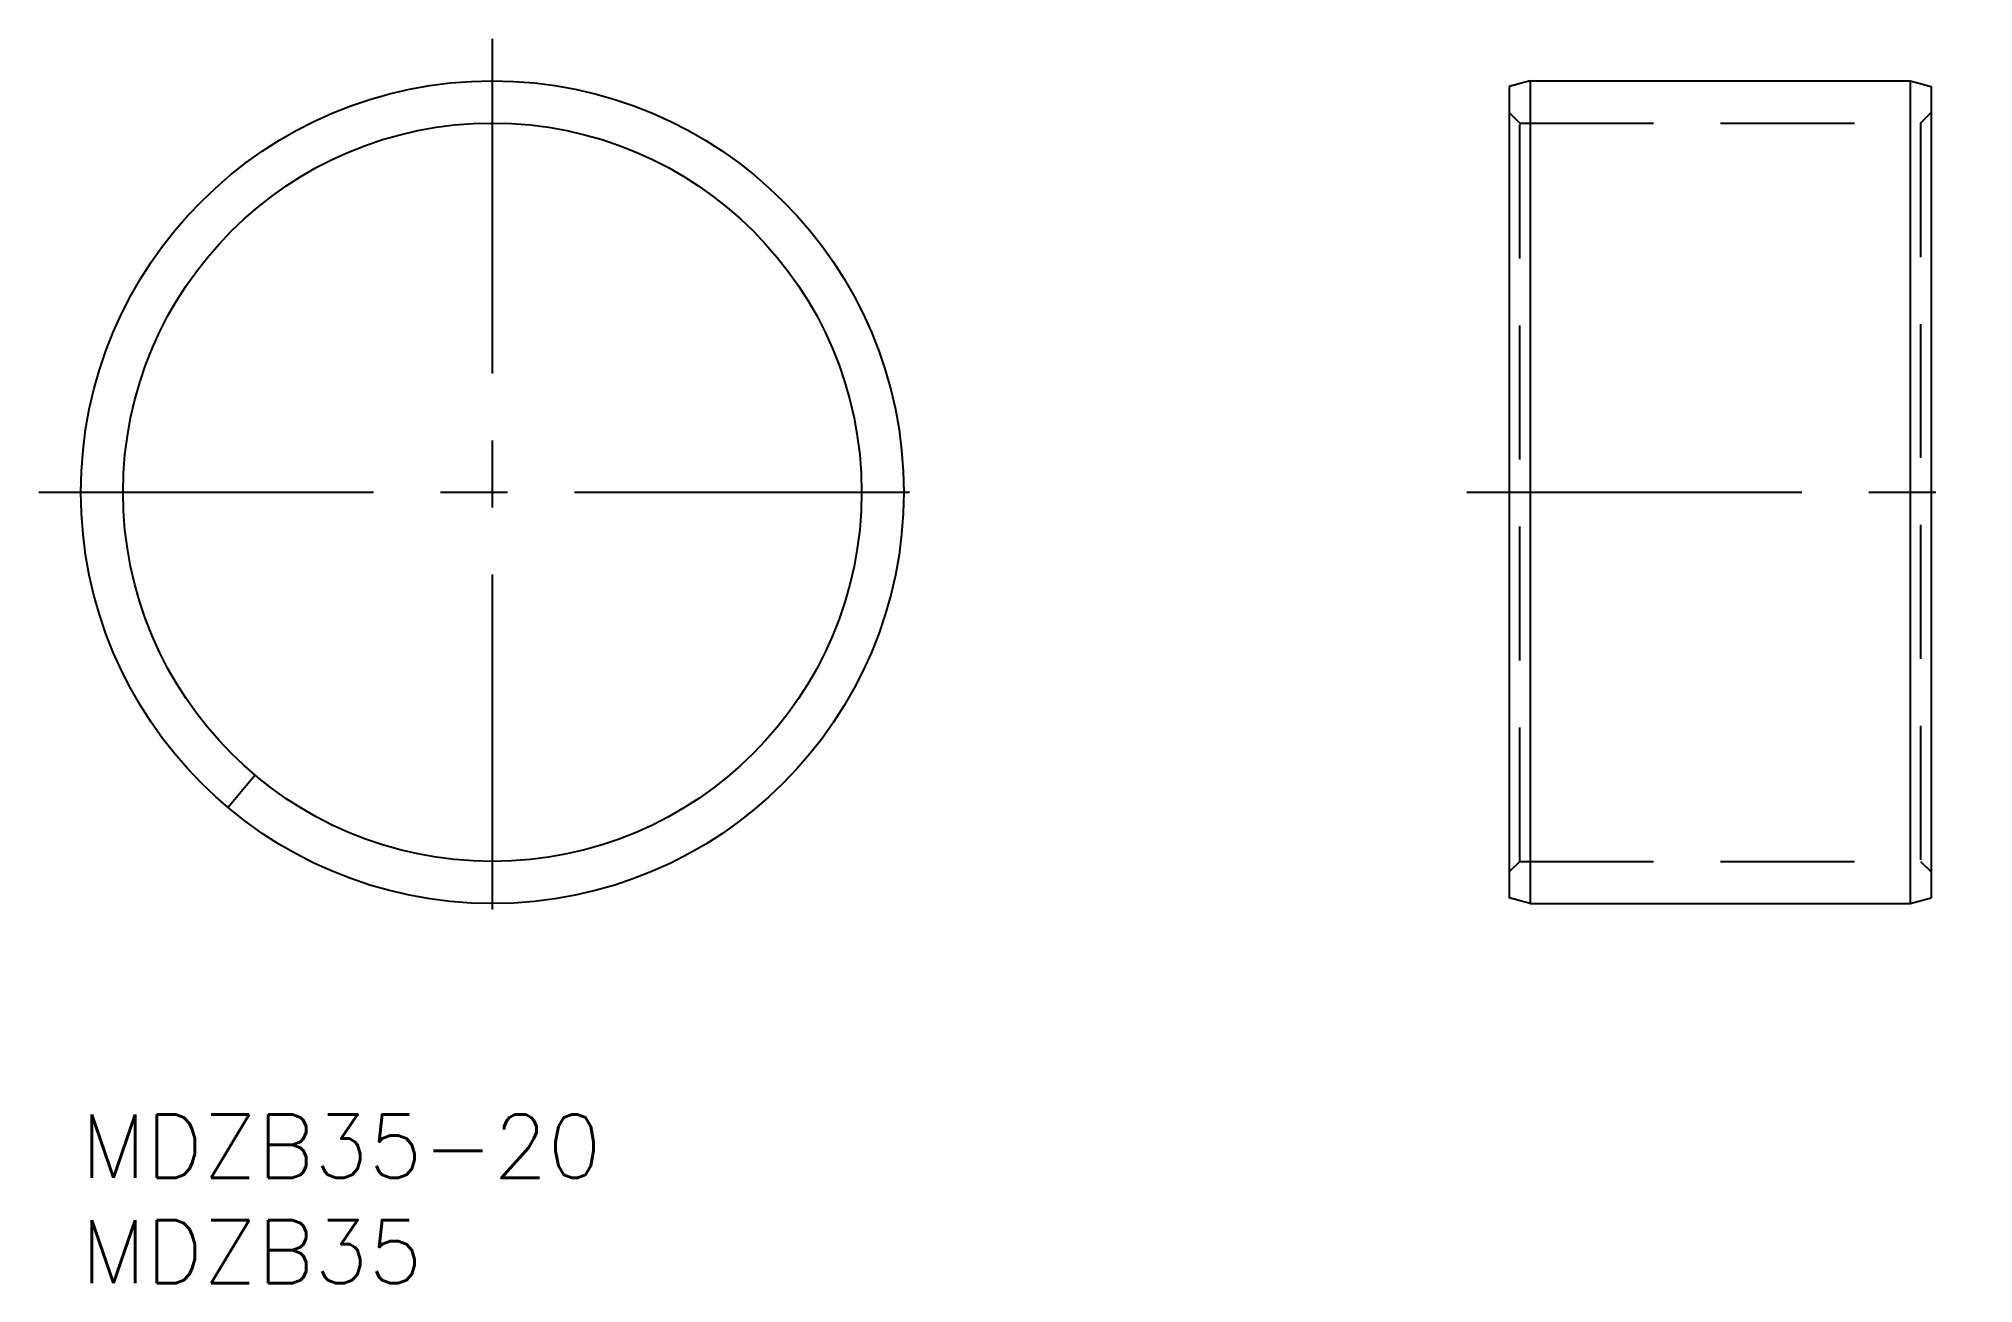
# Model space of a CAD drawing. Extents: x -2 to 89.7, y -8 to 51.
import ezdxf

# ---------------------------------------------------------------- set-up
doc = ezdxf.new("R2010")
doc.units = 0
doc.header["$LTSCALE"] = 0.5
doc.linetypes.add('CENTER', pattern=[50.8, 31.75, -6.35, 6.35, -6.35])
doc.linetypes.add('DASHED', pattern=[19.05, 12.7, -6.35])
for name, color, linetype in [('MSM_CENTER', 1, 'CENTER'), ('MSM_CONTINUOUS', 7, 'CONTINUOUS'), ('MSM_DASHED', 4, 'DASHED'), ('MSM_PART_NUMBER', 7, 'CONTINUOUS')]:
    doc.layers.add(name, color=color, linetype=linetype)
doc.styles.get("Standard").update_dxf_attribs({"font": 'txt.shx', "height": 1, "bigfont": 'bigfont.shx'})

# ---------------------------------------------------------------- blocks, each defined once
blk = doc.blocks.new('*U1')
at = {"layer": 'MSM_PART_NUMBER'}
blk.add_text('MDZB35-20', height=3, dxfattribs=at).set_placement((0, -3))
blk = doc.blocks.new('*U2')
at = {"layer": 'MSM_PART_NUMBER'}
blk.add_text('MDZB35', height=3, dxfattribs=at).set_placement((0, -8))

msp = doc.modelspace()

# ---------------------------------------------------------------- linework, layer by layer
at = {"layer": 'MSM_CENTER'}
for p, q in [((19.5, 51), (19.5, 8)), ((-2, 29.5), (41, 29.5)), ((65.69, 29.5), (89.69, 29.5))]:
    msp.add_line(p, q, dxfattribs=at)
at = {"layer": 'MSM_CONTINUOUS'}
for p, q in [((68.69, 49), (67.69, 48.732)), ((67.69, 48.732), (67.69, 10.268)), ((68.69, 49), (86.69, 49)), ((68.69, 49), (68.69, 10)), ((86.69, 49), (87.69, 48.735)), ((86.69, 49), (86.69, 10)), ((87.69, 48.735), (87.69, 10.268)), ((6.966, 14.562), (8.251, 16.094)), ((68.69, 10), (67.69, 10.268)), ((86.69, 10), (87.69, 10.268)), ((68.69, 10), (86.69, 10))]:
    msp.add_line(p, q, dxfattribs=at)
for radius in [19.5, 17.5]:
    msp.add_circle((19.5, 29.5), radius, dxfattribs=at)
at = {"layer": 'MSM_DASHED'}
for p, q in [((68.19, 47), (67.69, 47.5)), ((68.19, 12), (68.19, 47)), ((68.19, 47), (87.19, 47)), ((87.19, 47), (87.69, 47.5)), ((87.19, 47), (87.19, 12)), ((68.19, 12), (67.69, 11.5)), ((68.19, 12), (87.19, 12)), ((87.19, 12), (87.69, 11.5))]:
    msp.add_line(p, q, dxfattribs=at)

# ---------------------------------------------------------------- block references
at = {"layer": 'MSM_CONTINUOUS'}
for name in ['*U1', '*U2']:
    msp.add_blockref(name, (0, 0), dxfattribs=at)

doc.saveas('drawing.dxf')
